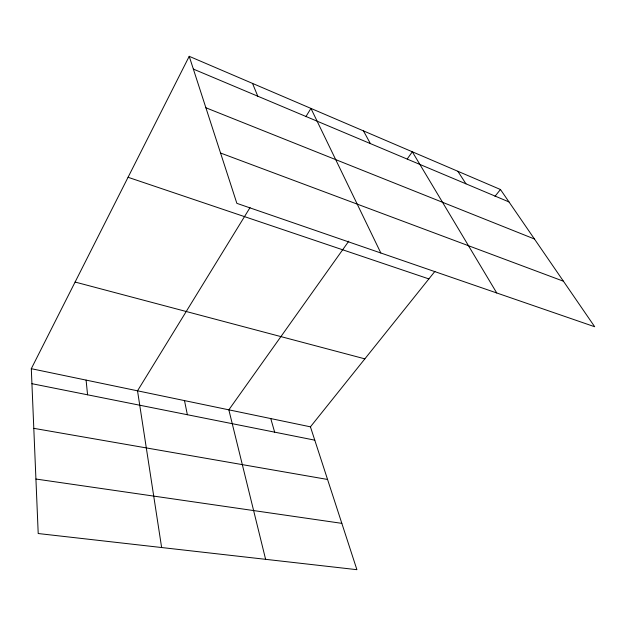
<?xml version="1.0" encoding="UTF-8"?>
<svg xmlns="http://www.w3.org/2000/svg" width="626" height="626" viewBox="0 0 626 626"><rect width="100%" height="100%" fill="white"/><g stroke="black" fill="none" stroke-linecap="round" stroke-linejoin="round"><path stroke-width="0.94" d="M434.929 271.348L310.441 426.83L356.906 569.683L38.209 533.532L31.3 368.691L189.216 56.317L500.456 189.506L594.7 326.749L236.863 203.348L189.216 56.317M250.056 207.558L137.524 390.812L161.633 547.531M305.856 116.694L310.942 108.408L380.835 252.998M348.792 241.143L228.842 409.834L265.612 559.323M407.236 158.949L412.323 151.797L496.747 292.968M494.978 196.337L500.456 189.506M35.925 479.031L341.835 523.352M33.796 428.333L327.562 479.461M31.926 383.691L314.776 440.164M31.3 368.691L310.441 426.83M75.104 282.044L364.864 358.855M128.064 177.283L428.873 278.906M220.555 153.026L563.431 281.215M205.884 107.766L534.44 238.999M193.348 69.079L508.985 201.932M457.872 171.289L465.963 183.825M363.471 130.889L370.389 143.597M252.528 83.414L257.771 96.193M270.761 418.567L274.657 432.159M184.506 400.601L187.354 414.725M86.091 380.107L87.57 394.803"/></g></svg>
